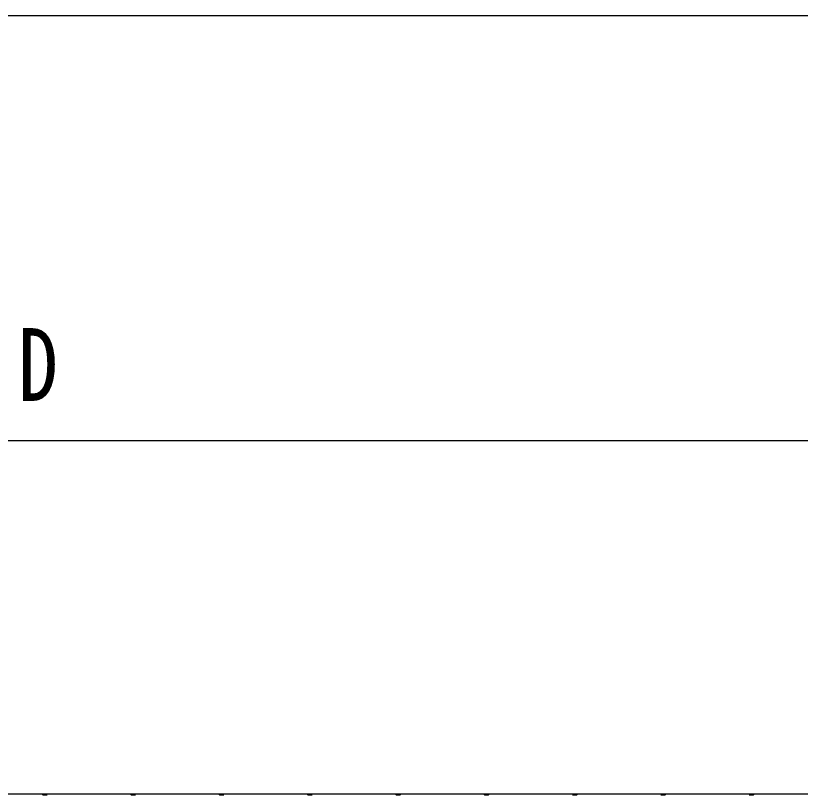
# Model space of a CAD drawing. Units: millimetres, scale not verified. Extents: x -21025 to 21025, y -14850 to 14850.
# Drawn here: x -11341 to -9565, y -2056 to -291 of the extents above; entities that cross this region are included whole.
import ezdxf
from ezdxf.enums import TextEntityAlignment as Align

# ---------------------------------------------------------------- set-up
doc = ezdxf.new("R2010")
doc.units = ezdxf.units.MM
doc.header["$LTSCALE"] = 60
for name, color, linetype in [('0-3_YKK_11', 7, 'Continuous'), ('0-5_YKK_13', 4, 'Continuous'), ('0-6_YKK_A1', 4, 'Continuous'), ('0-7_YKK_D', 6, 'Continuous')]:
    doc.layers.add(name, color=color, linetype=linetype)
doc.styles.add('ＭＳ ゴシック', font='')
doc.styles.get('ＭＳ ゴシック').set_extended_font_data('MS Gothic')

msp = doc.modelspace()

# ---------------------------------------------------------------- linework, layer by layer
at = {"layer": '0-3_YKK_11'}
msp.add_line((2777.22, -290.84), (-16269.27, -290.84), dxfattribs=at)
at = {"layer": '0-5_YKK_13'}
for p, q in [((-11279.68, -2054.57), (-11271.13, -2054.57)), ((-11079.68, -2054.57), (-11071.13, -2054.57)), ((-10879.68, -2054.57), (-10871.13, -2054.57)), ((-10679.68, -2054.57), (-10671.13, -2054.57)), ((-10479.68, -2054.57), (-10471.13, -2054.57)), ((-10279.68, -2054.57), (-10271.13, -2054.57)), ((-10079.68, -2054.57), (-10071.13, -2054.57)), ((-9879.68, -2054.57), (-9871.13, -2054.57)), ((-9679.68, -2054.57), (-9671.13, -2054.57))]:
    msp.add_line(p, q, dxfattribs=at)
for centre, start, end in [((-11279.68, -2055.57), 90, 178.60509), ((-11271.13, -2055.57), 1.39491, 90), ((-11079.68, -2055.57), 90, 178.60509), ((-11071.13, -2055.57), 1.39491, 90), ((-10879.68, -2055.57), 90, 178.60509), ((-10871.13, -2055.57), 1.39491, 90), ((-10679.68, -2055.57), 90, 178.60509), ((-10671.13, -2055.57), 1.39491, 90), ((-10479.68, -2055.57), 90, 178.60509), ((-10471.13, -2055.57), 1.39491, 90), ((-10279.68, -2055.57), 90, 178.60509), ((-10271.13, -2055.57), 1.39491, 90), ((-10079.68, -2055.57), 90, 178.60509), ((-10071.13, -2055.57), 1.39491, 90), ((-9879.68, -2055.57), 90, 178.60509), ((-9871.13, -2055.57), 1.39491, 90), ((-9679.68, -2055.57), 90, 178.60509), ((-9671.13, -2055.57), 1.39491, 90)]:
    msp.add_arc(centre, 1, start, end, dxfattribs=at)
at = {"layer": '0-6_YKK_A1'}
msp.add_line((-14898.4, -2052.55), (-9497.9, -2052.55), dxfattribs=at)
at = {"layer": '0-7_YKK_D'}
msp.add_line((-14677.4, -1252.55), (-7873.4, -1252.55), dxfattribs=at)

# ---------------------------------------------------------------- texts
at = {"layer": '0-7_YKK_D', "style": 'ＭＳ ゴシック', "width": 0.8}
msp.add_text('D', height=165, dxfattribs=at).set_placement((-11335.4, -1212.55), align=Align.BOTTOM_LEFT)

doc.saveas('drawing.dxf')
